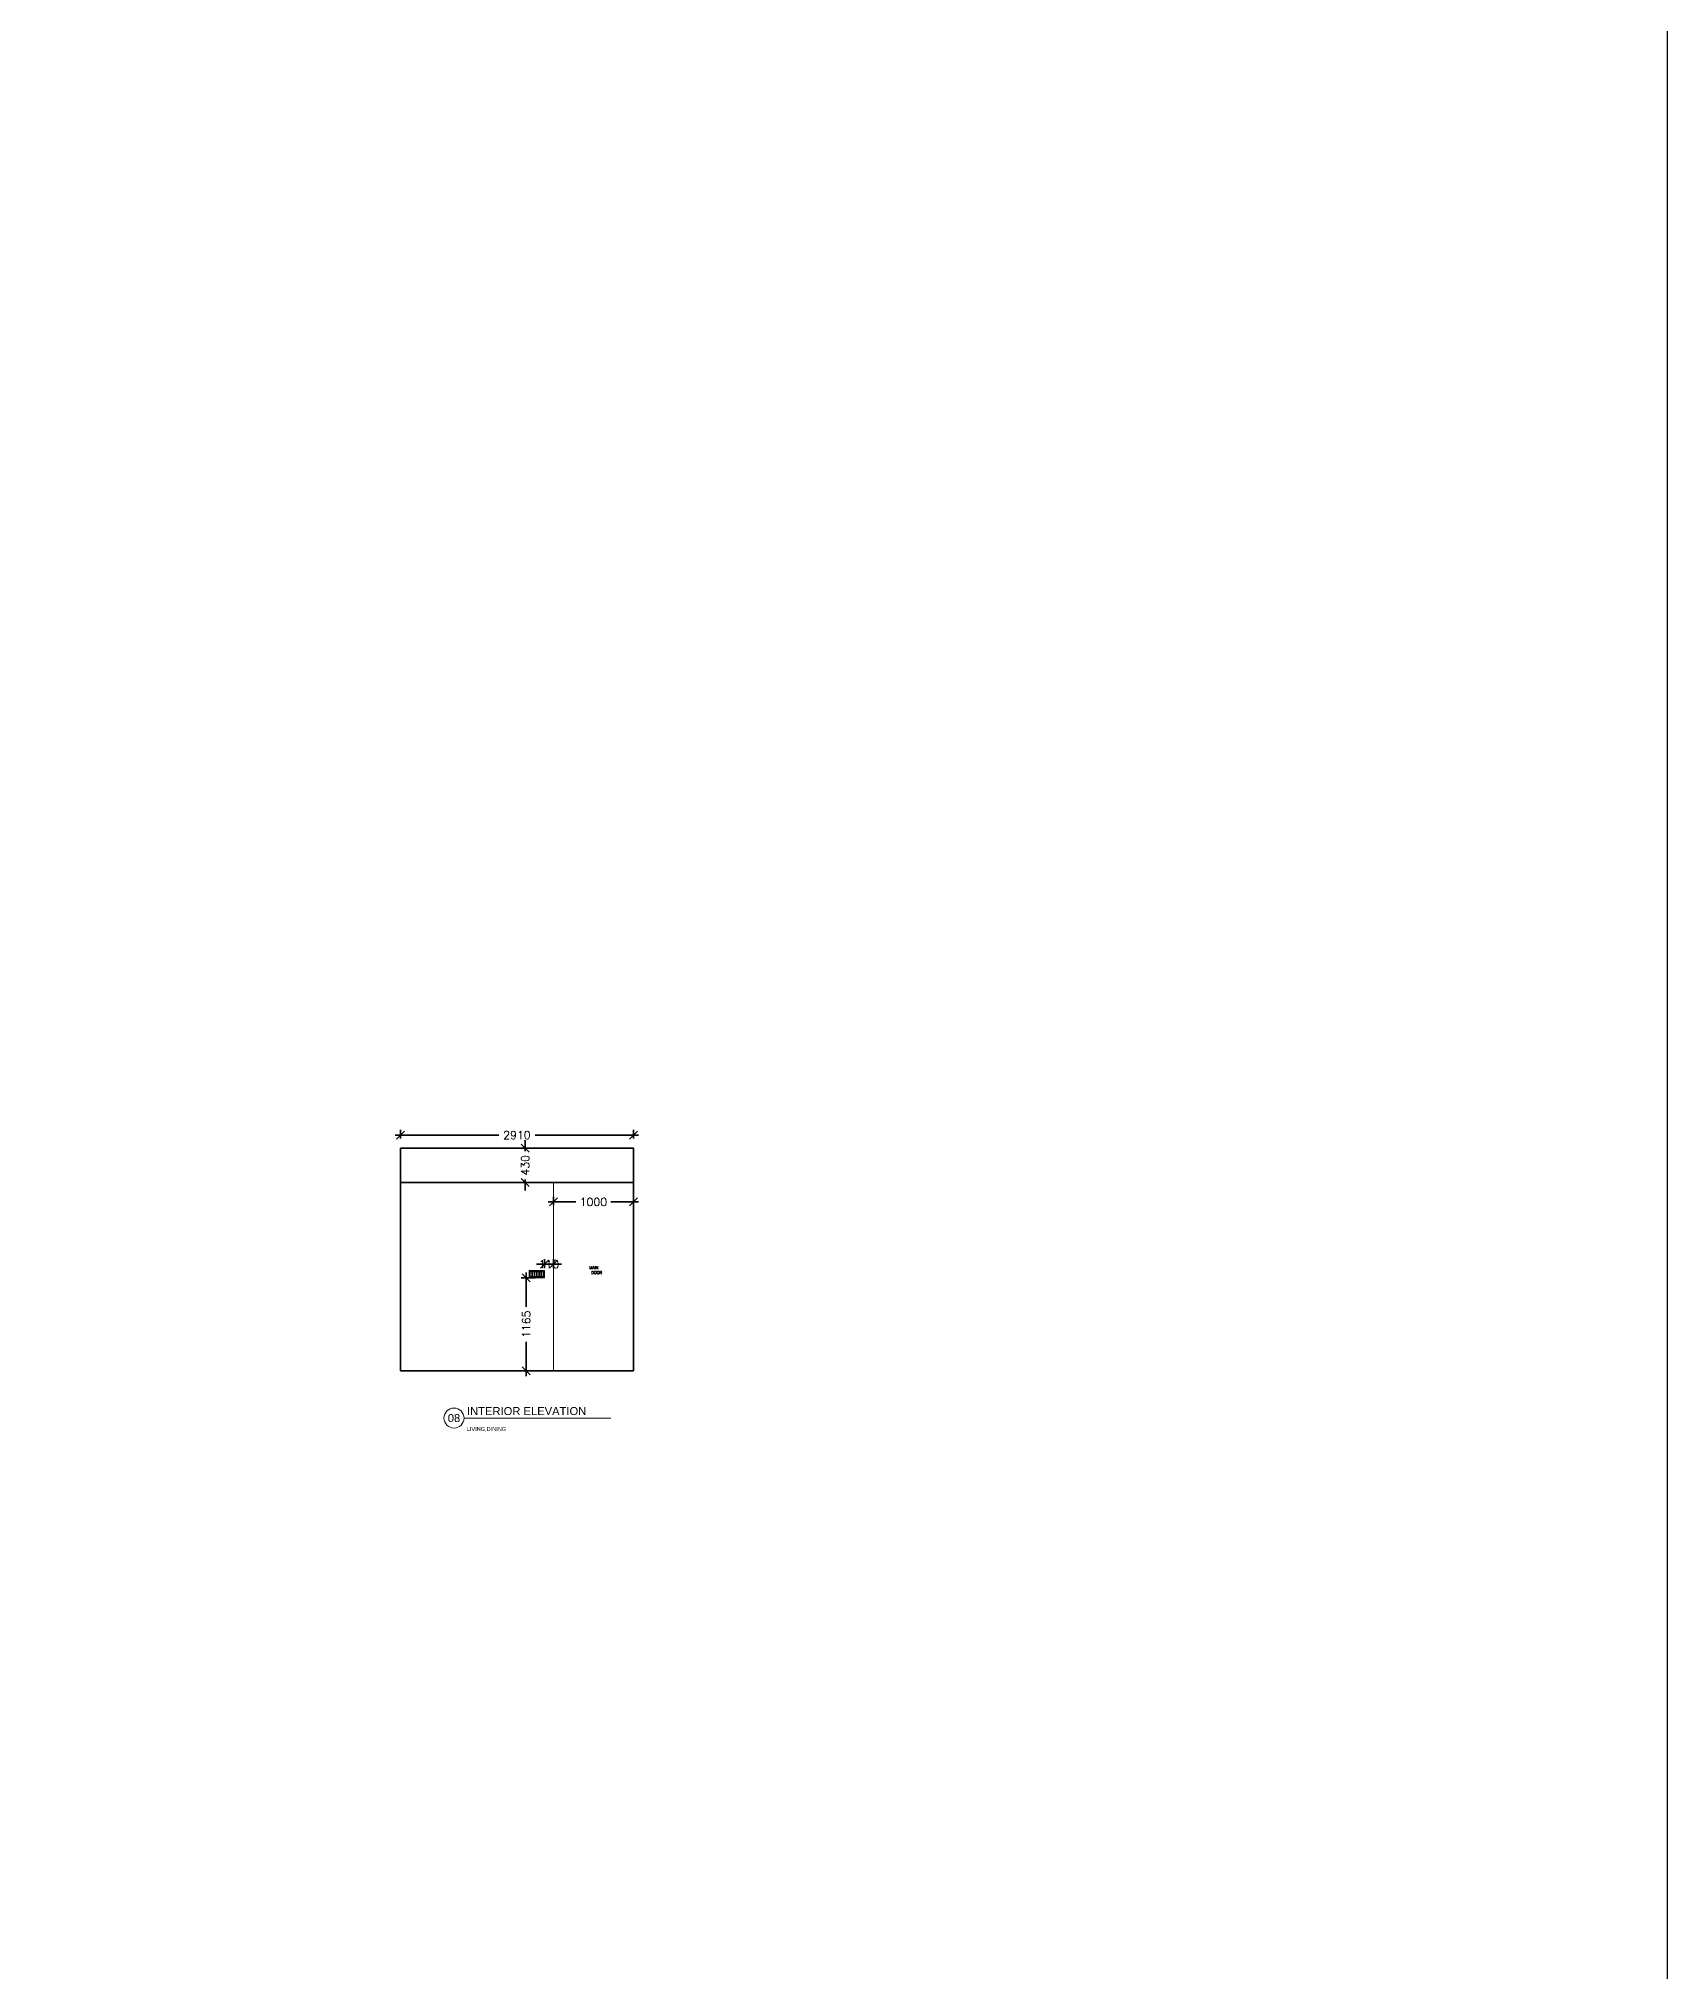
# Model space of a CAD drawing. Header units: millimetres. Extents: x -9330 to 74540, y -13540 to 80317.
# Drawn here: x 54193 to 74540, y 32005 to 56161 of the extents above; entities that cross this region are included whole.
import ezdxf
from ezdxf.enums import TextEntityAlignment as Align

# ---------------------------------------------------------------- set-up
doc = ezdxf.new("R2010")
doc.units = ezdxf.units.MM
for name, color, linetype, lineweight in [('LS_DR_Door', 34, 'Continuous', 5), ('LS_DR_ELECTRICAL', 1, 'Continuous', 0), ('LS_DR_Elivation', 7, 'Continuous', 35), ('LS_DR_Symbol', 6, 'Continuous', 0)]:
    doc.layers.add(name, color=color, linetype=linetype, lineweight=lineweight)
doc.layers.add('LS_DR_TEXT', color=7, linetype='Continuous')
doc.styles.add('ROMANS', font='romans.shx')
doc.styles.get("Standard").update_dxf_attribs({"font": 'arial.ttf'})
doc.dimstyles.new('MD50', dxfattribs={"dimscale": 50, "dimtxt": 1.9, "dimasz": 1.3, "dimexe": 1.3, "dimexo": 2.38, "dimgap": 1, "dimtad": 1, "dimdec": 0, "dimzin": 3, "dimdsep": 46, "dimtxsty": 'ROMANS', "dimblk": 'OBLIQUE', "dimcen": -1.9, "dimdle": 1.3, "dimclrd": 150, "dimclre": 150, "dimclrt": 256, "dimadec": 0, "dimazin": 0, "dimtfac": 1, "dimtdec": 0, "dimtix": 1, "dimtmove": 2, "dimatfit": 3, "dimfxl": 1, "dimtolj": 1, "dimtzin": 3, "dimarcsym": 0})

# ---------------------------------------------------------------- blocks, each defined once
blk = doc.blocks.new('_Oblique')
at = {"color": 0, "linetype": 'ByBlock', "lineweight": -2}
blk.add_line((-0.5, -0.5), (0.5, 0.5), dxfattribs=at)
blk = doc.blocks.new('*D385')
at = {"layer": 'Defpoints', "color": 0, "ltscale": 0.25, "transparency": 16777216}
for p in [(58713, 42294), (61623, 42457), (61623, 42294)]:
    blk.add_point(p, dxfattribs=at)
at = {"layer": 'LS_DR_Elivation', "color": 8, "ltscale": 0.25, "transparency": 16777216}
for p, q in [((58713, 42413), (58713, 42522)), ((61623, 42413), (61623, 42522))]:
    blk.add_line(p, q, dxfattribs=at)
at = {"layer": 'LS_DR_Elivation', "color": 5, "ltscale": 0.25, "transparency": 16777216}
for p, q in [((58648, 42457), (59942, 42457)), ((61688, 42457), (60394, 42457))]:
    blk.add_line(p, q, dxfattribs=at)
at = {"layer": 'LS_DR_Elivation', "color": 5, "ltscale": 0.25, "transparency": 16777216, "xscale": 100, "yscale": 100, "zscale": 100, "rotation": 180}
blk.add_blockref('_Oblique', (58713, 42457), dxfattribs=at)
at = {"layer": 'LS_DR_Elivation', "color": 5, "ltscale": 0.25, "transparency": 16777216, "xscale": 100, "yscale": 100, "zscale": 100}
blk.add_blockref('_Oblique', (61623, 42457), dxfattribs=at)
at = {"layer": 'LS_DR_Elivation', "color": 1, "ltscale": 0.25, "transparency": 16777216, "insert": (60168, 42457), "char_height": 100, "attachment_point": 5, "style": 'ROMANS'}
blk.add_mtext('\\A1;2910', dxfattribs=at)
blk = doc.blocks.new('*U6')
at = {"linetype": 'Continuous'}
blk.add_line((5, 0), (78.33, 0), dxfattribs=at)
blk.add_circle((0, 0), 5, dxfattribs=at)
at = {"color": 7}
blk.add_attdef('88', text='', height=4, dxfattribs=at).set_placement((0, 0), align=Align.MIDDLE_CENTER)
for tag, p, height in [('LABELNAME', (6.5, 1.5), 4), ('DES.LINE.01', (6.37, -3.27), 2), ('DES.LINE.02', (6.37, -6.39), 2)]:
    blk.add_attdef(tag, p, '', height=height, dxfattribs=at)
blk = doc.blocks.new('*D314')
at = {"layer": 'Defpoints', "color": 0, "ltscale": 0.25, "transparency": 16777216}
for p in [(60271, 42294), (60411, 42294), (60411, 41864)]:
    blk.add_point(p, dxfattribs=at)
at = {"layer": 'LS_DR_Elivation', "color": 8, "ltscale": 0.25, "transparency": 16777216}
for p, q in [((60292, 42294), (60206, 42294)), ((60292, 41864), (60206, 41864))]:
    blk.add_line(p, q, dxfattribs=at)
at = {"layer": 'LS_DR_Elivation', "color": 5, "ltscale": 0.25, "transparency": 16777216}
for p, q in [((60271, 42294), (60271, 42394)), ((60271, 42294), (60271, 42258)), ((60271, 41864), (60271, 41901)), ((60271, 41864), (60271, 41764))]:
    blk.add_line(p, q, dxfattribs=at)
at = {"layer": 'LS_DR_Elivation', "color": 5, "ltscale": 0.25, "transparency": 16777216, "xscale": 100, "yscale": 100, "zscale": 100}
for p, rotation in [((60271, 42294), 270), ((60271, 41864), 90)]:
    blk.add_blockref('_Oblique', p, dxfattribs=dict(at, rotation=rotation))
at = {"layer": 'LS_DR_Elivation', "color": 1, "ltscale": 0.25, "transparency": 16777216, "insert": (60271, 42079), "char_height": 100, "attachment_point": 5, "rotation": 90, "style": 'ROMANS'}
blk.add_mtext('\\A1;430', dxfattribs=at)
blk = doc.blocks.new('*D315')
at = {"layer": 'Defpoints', "color": 0, "ltscale": 0.25, "transparency": 16777216}
for p in [(61623, 41621), (60623, 41462), (61623, 41462)]:
    blk.add_point(p, dxfattribs=at)
at = {"layer": 'LS_DR_Elivation', "color": 5, "ltscale": 0.25, "transparency": 16777216}
for p, q in [((60558, 41621), (60904, 41621)), ((61688, 41621), (61342, 41621))]:
    blk.add_line(p, q, dxfattribs=at)
at = {"layer": 'LS_DR_Elivation', "color": 8, "ltscale": 0.25, "transparency": 16777216}
for p, q in [((60623, 41581), (60623, 41686)), ((61623, 41581), (61623, 41686))]:
    blk.add_line(p, q, dxfattribs=at)
at = {"layer": 'LS_DR_Elivation', "color": 5, "ltscale": 0.25, "transparency": 16777216, "xscale": 100, "yscale": 100, "zscale": 100, "rotation": 180}
blk.add_blockref('_Oblique', (60623, 41621), dxfattribs=at)
at = {"layer": 'LS_DR_Elivation', "color": 5, "ltscale": 0.25, "transparency": 16777216, "xscale": 100, "yscale": 100, "zscale": 100}
blk.add_blockref('_Oblique', (61623, 41621), dxfattribs=at)
at = {"layer": 'LS_DR_Elivation', "color": 1, "ltscale": 0.25, "transparency": 16777216, "insert": (61123, 41621), "char_height": 100, "attachment_point": 5, "style": 'ROMANS'}
blk.add_mtext('\\A1;1000', dxfattribs=at)
blk = doc.blocks.new('SWITCH')
at = {"layer": 'LS_DR_ELECTRICAL', "ltscale": 0.25}
for p, q in [((533533, 100225), (533505, 100225)), ((533505, 100159), (533505, 100225)), ((533533, 100159), (533505, 100159)), ((533529, 100221), (533509, 100221)), ((533509, 100163), (533509, 100221)), ((533529, 100163), (533509, 100163)), ((533529, 100221), (533529, 100163)), ((533533, 100225), (533533, 100159))]:
    blk.add_line(p, q, dxfattribs=at)
blk = doc.blocks.new('*D316')
at = {"layer": 'Defpoints', "color": 0, "ltscale": 0.25, "transparency": 16777216}
for p in [(60623, 40842), (60513, 40674), (60623, 40674)]:
    blk.add_point(p, dxfattribs=at)
at = {"layer": 'LS_DR_Elivation', "color": 5, "ltscale": 0.25, "transparency": 16777216}
for p, q in [((60513, 40842), (60413, 40842)), ((60513, 40842), (60623, 40842)), ((60623, 40842), (60723, 40842))]:
    blk.add_line(p, q, dxfattribs=at)
at = {"layer": 'LS_DR_Elivation', "color": 8, "ltscale": 0.25, "transparency": 16777216}
for p, q in [((60513, 40793), (60513, 40907)), ((60623, 40793), (60623, 40907))]:
    blk.add_line(p, q, dxfattribs=at)
at = {"layer": 'LS_DR_Elivation', "color": 5, "ltscale": 0.25, "transparency": 16777216, "xscale": 100, "yscale": 100, "zscale": 100}
blk.add_blockref('_Oblique', (60513, 40842), dxfattribs=at)
at = {"layer": 'LS_DR_Elivation', "color": 5, "ltscale": 0.25, "transparency": 16777216, "xscale": 100, "yscale": 100, "zscale": 100, "rotation": 180}
blk.add_blockref('_Oblique', (60623, 40842), dxfattribs=at)
at = {"layer": 'LS_DR_Elivation', "color": 1, "ltscale": 0.25, "transparency": 16777216, "insert": (60568, 40842), "char_height": 100, "attachment_point": 5, "style": 'ROMANS'}
blk.add_mtext('\\A1;110', dxfattribs=at)
blk = doc.blocks.new('*D317')
at = {"layer": 'Defpoints', "color": 0, "ltscale": 0.25, "transparency": 16777216}
for p in [(60513, 40674), (60284, 39509), (60513, 39509)]:
    blk.add_point(p, dxfattribs=at)
at = {"layer": 'LS_DR_Elivation', "color": 8, "ltscale": 0.25, "transparency": 16777216}
for p, q in [((60394, 40674), (60219, 40674)), ((60394, 39509), (60219, 39509))]:
    blk.add_line(p, q, dxfattribs=at)
at = {"layer": 'LS_DR_Elivation', "color": 5, "ltscale": 0.25, "transparency": 16777216}
for p, q in [((60284, 40739), (60284, 40311)), ((60284, 39444), (60284, 39873))]:
    blk.add_line(p, q, dxfattribs=at)
at = {"layer": 'LS_DR_Elivation', "color": 5, "ltscale": 0.25, "transparency": 16777216, "xscale": 100, "yscale": 100, "zscale": 100}
for p, rotation in [((60284, 40674), 90), ((60284, 39509), 270)]:
    blk.add_blockref('_Oblique', p, dxfattribs=dict(at, rotation=rotation))
at = {"layer": 'LS_DR_Elivation', "color": 1, "ltscale": 0.25, "transparency": 16777216, "insert": (60284, 40092), "char_height": 100, "attachment_point": 5, "rotation": 90, "style": 'ROMANS'}
blk.add_mtext('\\A1;1165', dxfattribs=at)

msp = doc.modelspace()

# ---------------------------------------------------------------- linework, layer by layer
msp.add_lwpolyline([(-9330.2, 80316.8), (74539.8, 80316.8), (74539.8, -13540.1), (-9330.2, -13540.1)], close=True)
at = {"layer": 'LS_DR_Door', "ltscale": 0.25}
msp.add_line((60623.2, 41864.5), (60623.2, 39509.5), dxfattribs=at)
at = {"layer": 'LS_DR_ELECTRICAL', "ltscale": 0.25}
msp.add_lwpolyline([(60513.2, 40674.5), (60320.1, 40674.5), (60320.1, 40764.5), (60513.2, 40764.5)], close=True, dxfattribs=at)
at = {"layer": 'LS_DR_Elivation', "color": 9, "ltscale": 0.25, "true_color": 0xc7c8ca}
for p, q in [((58713.2, 42294.5), (58713.2, 39509.5)), ((58713.2, 42294.5), (61623.2, 42294.5)), ((61623.2, 42294.5), (61623.2, 39509.5)), ((58713.2, 41864.5), (61623.2, 41864.5)), ((58713.2, 39509.5), (61623.2, 39509.5))]:
    msp.add_line(p, q, dxfattribs=at)

# ---------------------------------------------------------------- block references
at = {"layer": 'LS_DR_ELECTRICAL', "ltscale": 0.25}
for p in [(-473175.2, -59471.9), (-473147.2, -59471.9), (-473117.3, -59471.9), (-473089.2, -59471.9), (-473061.2, -59471.9), (-473033.2, -59471.9)]:
    msp.add_blockref('SWITCH', p, dxfattribs=at)
at = {"layer": 'LS_DR_Symbol', "ltscale": 0.25}
ref = msp.add_blockref('*U6', (59381.6, 38920.5), dxfattribs=dict(at, xscale=25, yscale=25, zscale=25))
ref.add_attrib('88', '08', dxfattribs={"layer": '0', "color": 7, "height": 100}).set_placement((59381.6, 38920.5), align=Align.MIDDLE_CENTER)
ref.add_attrib('LABELNAME', 'INTERIOR ELEVATION ', (59544.1, 38958), dxfattribs={"layer": '0', "color": 7, "height": 100})
ref.add_attrib('DES.LINE.01', 'LIVING,DINING', (59541, 38759.5), dxfattribs={"layer": '0', "color": 7, "height": 50})

# ---------------------------------------------------------------- texts
at = {"layer": 'LS_DR_TEXT', "ltscale": 0.25, "insert": (61045.7, 40818.7), "char_height": 36.9, "attachment_point": 1, "style": 'ROMANS'}
msp.add_mtext_dynamic_manual_height_columns(' MAIN\\P  DOOR', width=464.446, gutter_width=359.4, heights=[0], dxfattribs=at)

# ---------------------------------------------------------------- dimensions: what is measured, and where the dimension line sits
at = {"layer": 'LS_DR_Elivation', "color": 9, "ltscale": 0.25, "true_color": 0xc7c8ca}
for base, p1, p2, picture, middle in [((61623.2, 42457.5), (58713.2, 42294.5), (61623.2, 42294.5), '*D385', (60168.2, 42457.5)), ((61623.2, 41621), (60623.2, 41462), (61623.2, 41462), '*D315', (61123.2, 41621)), ((60623.2, 40842), (60513.2, 40674.5), (60623.2, 40674.5), '*D316', (60568.2, 40842))]:
    dim = msp.add_linear_dim(base=base, p1=p1, p2=p2, dimstyle='MD50', override={"dimtxt": 2, "dimasz": 2, "dimtad": 0, "dimclrd": 5, "dimclre": 8, "dimclrt": 1, "dimfxl": 30, "dimlwd": 65535, "dimlwe": 65535, "dimarcsym": 2}, dxfattribs=at)
    dim.commit()
    dim.dimension.update_dxf_attribs({"geometry": picture, "text_midpoint": middle})
for base, p1, p2, picture, middle in [((60270.7, 42294.5), (60410.7, 41864.5), (60410.7, 42294.5), '*D314', (60270.7, 42079.5)), ((60284.2, 39509.5), (60513.2, 40674.5), (60513.2, 39509.5), '*D317', (60284.2, 40092))]:
    dim = msp.add_linear_dim(base=base, p1=p1, p2=p2, angle=90, dimstyle='MD50', override={"dimtxt": 2, "dimasz": 2, "dimtad": 0, "dimclrd": 5, "dimclre": 8, "dimclrt": 1, "dimfxl": 30, "dimlwd": 65535, "dimlwe": 65535, "dimarcsym": 2}, dxfattribs=at)
    dim.commit()
    dim.dimension.update_dxf_attribs({"geometry": picture, "text_midpoint": middle})

doc.saveas('drawing.dxf')
